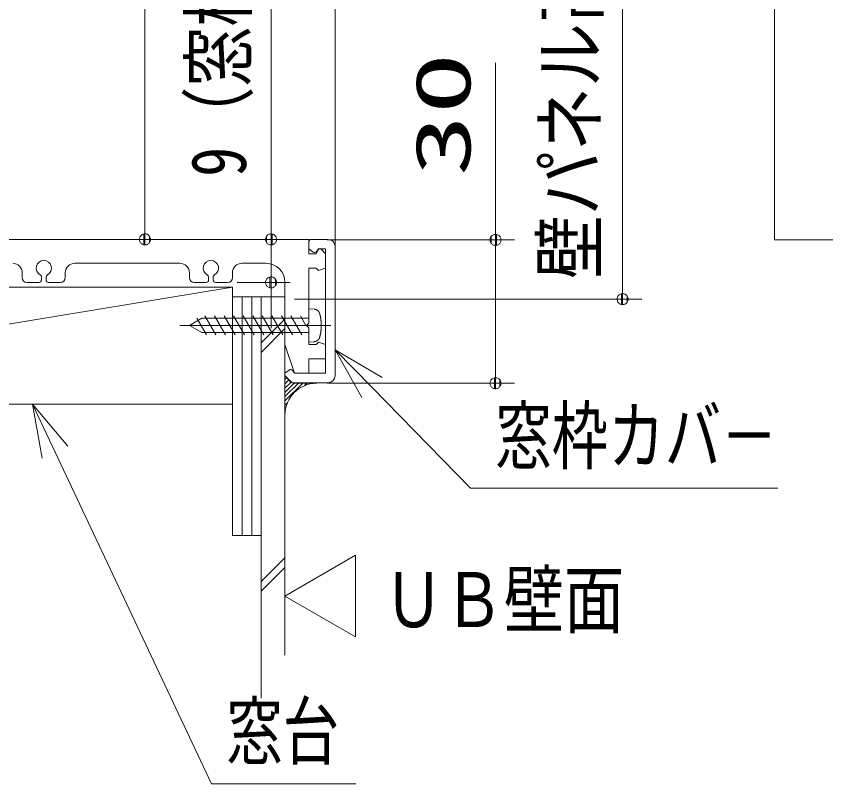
# Model space of a CAD drawing. Units: millimetres on the paper. Extents: x -305 to 305, y -152 to 152.
# Drawn here: x -13.86 to 28.51, y -18.17 to 22 of the extents above; entities that cross this region are included whole.
import ezdxf
from ezdxf.enums import TextEntityAlignment as Align

# ---------------------------------------------------------------- set-up
doc = ezdxf.new("R2010")
doc.units = ezdxf.units.MM
doc.linetypes.add('LONG_CHAIN', pattern=[21, 18, -1, 1, -1])
doc.layers.add('0-1_0', color=7, linetype='Continuous', lineweight=9)
doc.layers.add('0-6_RV', color=7, linetype='Continuous', lineweight=9)
doc.styles.add('ＭＳ ゴシック', font='')
doc.styles.get('ＭＳ ゴシック').set_extended_font_data('MS Gothic')

# ---------------------------------------------------------------- blocks, each defined once
blk = doc.blocks.new('_DOTSMALL')
at = {"layer": '0-1_0'}
for p, q in [((0.0746, 0.1), (-0.0746, 0.1)), ((0.1223, -0.0248), (-0.1223, -0.0248))]:
    blk.add_line(p, q, dxfattribs=at)
for points in [[(0.125, 0), (0.124, 0.0157), (0.1211, 0.0311), (0.1162, 0.046), (0.1095, 0.0602), (0.1011, 0.0735), (0.0911, 0.0856), (0.0797, 0.0963), (0.067, 0.1055), (0.0532, 0.1131), (0.0386, 0.1189), (0.0234, 0.1228), (0.0078, 0.1248), (-0.0078, 0.1248), (-0.0234, 0.1228), (-0.0386, 0.1189), (-0.0532, 0.1131), (-0.067, 0.1055), (-0.0797, 0.0963), (-0.0911, 0.0856), (-0.1011, 0.0735), (-0.1095, 0.0602), (-0.1162, 0.046), (-0.1211, 0.0311), (-0.124, 0.0157), (-0.125, 0), (0, 0)], [(-0.125, 0), (-0.124, -0.0157), (-0.1211, -0.0311), (-0.1162, -0.046), (-0.1095, -0.0602), (-0.1011, -0.0735), (-0.0911, -0.0856), (-0.0797, -0.0963), (-0.067, -0.1055), (-0.0532, -0.1131), (-0.0386, -0.1189), (-0.0234, -0.1228), (-0.0078, -0.1248), (0.0078, -0.1248), (0.0234, -0.1228), (0.0386, -0.1189), (0.0532, -0.1131), (0.067, -0.1055), (0.0797, -0.0963), (0.0911, -0.0856), (0.1011, -0.0735), (0.1095, -0.0602), (0.1162, -0.046), (0.1211, -0.0311), (0.124, -0.0157), (0.125, 0), (0, 0)]]:
    blk.add_lwpolyline(points, close=True, dxfattribs=at)
blk = doc.blocks.new('_OPEN30')
at = {"layer": '0-1_0'}
blk.add_line((0, 0), (-1, 0), dxfattribs=at)
blk.add_lwpolyline([(-1, 0.2679), (0, 0), (-1, -0.2679)], dxfattribs=at)

msp = doc.modelspace()

# ---------------------------------------------------------------- linework, layer by layer
at = {"layer": '0-6_RV'}
for p, q in [((17.873, 78.407), (17.873, 7.19)), ((-7.124, 10.317), (-7.124, 75.281)), ((2.828, 36.126), (2.828, 9.917)), ((-0.526, 10.317), (-0.526, 33.379)), ((11.222, 10.292), (11.222, 19.562)), ((-39.797, 10.317), (1.453, 10.317)), ((0.328, 10.317), (-8.124, 10.317)), ((0.328, 10.317), (-1.526, 10.317)), ((-0.526, 10.317), (-0.526, 8.067)), ((1.453, 10.317), (1.453, 9.567)), ((1.578, 10.317), (2.453, 10.317)), ((2.403, 10.292), (12.222, 10.292)), ((11.222, 10.292), (11.222, 2.792)), ((1.453, 9.817), (1.68, 9.653)), ((1.828, 9.567), (1.916, 9.746)), ((1.953, 9.817), (1.854, 9.681)), ((1.953, 9.817), (2.328, 9.817)), ((2.328, 9.567), (2.117, 9.78)), ((2.328, 9.817), (2.328, 3.317)), ((2.828, 9.942), (2.828, 3.192)), ((1.453, 9.567), (1.828, 9.567)), ((2.328, 9.567), (2.328, 8.817)), ((-10.797, 9.067), (-5.297, 9.067)), ((-2.047, 9.067), (-0.797, 9.067)), ((-13.547, 8.567), (-13.547, 8.317)), ((-11.297, 8.567), (-11.297, 8.317)), ((-4.797, 8.567), (-4.797, 8.317)), ((-2.547, 8.567), (-2.547, 8.317)), ((1.453, 8.817), (1.828, 8.817)), ((1.453, 8.817), (1.453, 5.942)), ((1.828, 8.817), (1.953, 8.692)), ((1.953, 8.692), (2.328, 8.817)), ((-13.297, 8.067), (-12.672, 8.067)), ((-12.547, 8.355), (-12.547, 8.192)), ((-12.297, 8.355), (-12.297, 8.192)), ((-12.172, 8.067), (-11.547, 8.067)), ((-4.547, 8.067), (-3.922, 8.067)), ((-3.797, 8.355), (-3.797, 8.192)), ((-3.547, 8.355), (-3.547, 8.192)), ((-3.422, 8.067), (-2.797, 8.067)), ((-2.297, 8.067), (0.474, 8.067)), ((0.203, 8.067), (0.203, 4.817)), ((-2.537, 7.817), (-39.797, 7.817)), ((-2.537, 7.817), (-39.797, 1.69)), ((-2.537, 7.817), (-2.537, 1.69)), ((-0.526, 7.997), (-0.526, 5.677)), ((11.222, 7.972), (11.222, 5.652)), ((-2.537, 7.317), (0.214, 7.317)), ((-2.537, 7.317), (-2.537, -5.183)), ((-2.037, 7.317), (-2.037, -5.183)), ((-1.538, 7.317), (-1.538, -5.183)), ((-1.037, 7.317), (-1.037, -13.683)), ((0.203, -11.434), (0.203, 7.192)), ((0.703, 7.19), (18.873, 7.19)), ((1.734, 6.669), (1.453, 6.691)), ((-4.799, 5.817), (-4.147, 6.194)), ((-3.909, 5.315), (-4.415, 6.194)), ((1.453, 6.194), (-4.147, 6.194)), ((-3.411, 5.315), (-3.988, 6.314)), ((-2.909, 5.315), (-3.487, 6.314)), ((-2.409, 5.315), (-2.988, 6.314)), ((-1.908, 5.315), (-2.487, 6.314)), ((-1.409, 5.315), (-1.986, 6.314)), ((-0.909, 5.315), (-1.485, 6.314)), ((0.12, 6.067), (-1.047, 4.899)), ((-0.409, 5.315), (-0.986, 6.314)), ((0.09, 5.315), (-0.487, 6.314)), ((0.59, 5.315), (0.016, 6.314)), ((1.092, 5.315), (0.516, 6.314)), ((1.302, 5.817), (1.015, 6.314)), ((1.328, 5.817), (1.453, 5.942)), ((-4.147, 5.441), (-4.799, 5.817)), ((0.203, 5.649), (-1.047, 4.399)), ((1.328, 5.817), (1.453, 5.692)), ((1.453, 5.692), (1.453, 4.817)), ((1.453, 5.441), (-4.147, 5.441)), ((0.203, 4.817), (0.703, 3.317)), ((1.734, 4.965), (1.453, 4.942)), ((1.453, 4.817), (1.828, 4.817)), ((1.828, 4.817), (1.953, 4.942)), ((2.328, 4.817), (1.953, 4.942)), ((2.328, 4.817), (2.328, 4.067)), ((1.453, 4.067), (2.328, 4.067)), ((1.453, 4.067), (1.453, 3.317)), ((0.203, 3.317), (0.43, 3.48)), ((0.703, 3.317), (0.604, 3.453)), ((0.203, 3.317), (0.203, 3.192)), ((0.203, 3.227), (0.203, 1.13)), ((0.203, 3.211), (0.205, 3.213)), ((0.203, 3.192), (0.578, 2.817)), ((0.203, 2.986), (0.302, 3.085)), ((0.442, 2.922), (0.221, 3.179)), ((0.703, 3.317), (2.328, 3.317)), ((0.703, 3.317), (1.453, 3.317)), ((0.203, 2.762), (0.405, 2.964)), ((0.203, 2.537), (0.52, 2.855)), ((0.203, 2.313), (0.685, 2.795)), ((0.203, 2.088), (0.906, 2.792)), ((0.203, 1.864), (1.131, 2.792)), ((0.578, 2.817), (2.453, 2.817)), ((1.864, 2.792), (0.726, 2.792)), ((1.229, 2.665), (1.355, 2.792)), ((1.549, 2.76), (1.58, 2.792)), ((1.798, 2.785), (1.804, 2.792)), ((2.403, 2.792), (12.222, 2.792)), ((0.203, 1.639), (0.329, 1.766)), ((-2.537, 1.69), (-39.797, 1.69)), ((0.203, 1.415), (0.234, 1.446)), ((0.203, 1.19), (0.21, 1.197)), ((-2.537, -5.183), (-1.037, -5.183)), ((0.203, -6.352), (-1.037, -7.593)), ((0.203, -8.349), (3.902, -6.214)), ((3.902, -10.484), (3.902, -6.214)), ((0.203, -6.852), (-1.037, -8.093)), ((3.902, -10.484), (0.203, -8.349))]:
    msp.add_line(p, q, dxfattribs=at)
at = {"layer": '0-6_RV', "linetype": 'LONG_CHAIN'}
msp.add_line((-5.299, 5.817), (2.603, 5.817), dxfattribs=at)
at = {"layer": '0-6_RV'}
msp.add_lwpolyline([(25.83, 57.242), (25.83, 10.292), (100.922, 10.292), (100.922, 57.242)], close=True, dxfattribs=at)
for points in [[(1.797, 6.656), (1.795, 6.657), (1.792, 6.657), (1.789, 6.658), (1.787, 6.659), (1.784, 6.66), (1.781, 6.66), (1.778, 6.661), (1.776, 6.662), (1.773, 6.662), (1.77, 6.663), (1.768, 6.664), (1.765, 6.664), (1.762, 6.665), (1.759, 6.665), (1.757, 6.666), (1.754, 6.666), (1.751, 6.667), (1.748, 6.667), (1.745, 6.667), (1.743, 6.668), (1.74, 6.668), (1.737, 6.668), (1.734, 6.669)], [(1.895, 6.607), (1.892, 6.609), (1.89, 6.61), (1.888, 6.612), (1.886, 6.613), (1.883, 6.615), (1.881, 6.616), (1.879, 6.618), (1.876, 6.62), (1.874, 6.621), (1.871, 6.622), (1.869, 6.624), (1.867, 6.625), (1.864, 6.627), (1.862, 6.628), (1.859, 6.63), (1.857, 6.631), (1.854, 6.632), (1.852, 6.634), (1.849, 6.635), (1.847, 6.636), (1.844, 6.637), (1.842, 6.639), (1.839, 6.64), (1.837, 6.641), (1.834, 6.642), (1.832, 6.643), (1.829, 6.644), (1.826, 6.645), (1.824, 6.646), (1.821, 6.647), (1.819, 6.649), (1.816, 6.65), (1.813, 6.65), (1.811, 6.651), (1.808, 6.652), (1.805, 6.653), (1.803, 6.654), (1.8, 6.655), (1.797, 6.656)], [(1.971, 6.529), (1.969, 6.532), (1.968, 6.534), (1.966, 6.536), (1.964, 6.538), (1.963, 6.541), (1.961, 6.543), (1.959, 6.545), (1.958, 6.547), (1.956, 6.549), (1.954, 6.551), (1.952, 6.554), (1.95, 6.556), (1.949, 6.558), (1.947, 6.56), (1.945, 6.562), (1.943, 6.564), (1.941, 6.566), (1.939, 6.568), (1.937, 6.57), (1.935, 6.572), (1.933, 6.574), (1.931, 6.576), (1.929, 6.578), (1.927, 6.58), (1.925, 6.582), (1.923, 6.584), (1.921, 6.586), (1.919, 6.588), (1.917, 6.589), (1.915, 6.591), (1.912, 6.593), (1.91, 6.595), (1.908, 6.597), (1.906, 6.598), (1.904, 6.6), (1.901, 6.602), (1.899, 6.604), (1.897, 6.605), (1.895, 6.607)], [(2.019, 6.431), (2.018, 6.434), (2.017, 6.437), (2.016, 6.439), (2.015, 6.442), (2.014, 6.445), (2.013, 6.447), (2.012, 6.45), (2.012, 6.452), (2.011, 6.455), (2.01, 6.458), (2.008, 6.46), (2.007, 6.463), (2.006, 6.466), (2.005, 6.468), (2.004, 6.471), (2.003, 6.473), (2.002, 6.476), (2.001, 6.478), (1.999, 6.481), (1.998, 6.483), (1.997, 6.486), (1.996, 6.488), (1.994, 6.491), (1.993, 6.493), (1.992, 6.496), (1.99, 6.498), (1.989, 6.501), (1.988, 6.503), (1.986, 6.506), (1.985, 6.508), (1.983, 6.51), (1.982, 6.513), (1.98, 6.515), (1.979, 6.518), (1.977, 6.52), (1.976, 6.522), (1.974, 6.525), (1.973, 6.527), (1.971, 6.529)], [(2.037, 6.362), (2.034, 6.371), (2.032, 6.38), (2.03, 6.388), (2.028, 6.397), (2.026, 6.405), (2.023, 6.414), (2.021, 6.423), (2.019, 6.431)], [(2.093, 6.02), (2.093, 6.029), (2.092, 6.038), (2.091, 6.047), (2.09, 6.055), (2.089, 6.064), (2.088, 6.073), (2.087, 6.082), (2.086, 6.091), (2.085, 6.1), (2.084, 6.108), (2.083, 6.117), (2.081, 6.126), (2.08, 6.135), (2.079, 6.144), (2.078, 6.153), (2.076, 6.161), (2.075, 6.17), (2.074, 6.179), (2.072, 6.188), (2.071, 6.197), (2.069, 6.205), (2.068, 6.214), (2.066, 6.223), (2.065, 6.232), (2.063, 6.24), (2.061, 6.249), (2.06, 6.258), (2.058, 6.267), (2.056, 6.275), (2.054, 6.284), (2.052, 6.293), (2.051, 6.301), (2.049, 6.31), (2.047, 6.319), (2.045, 6.328), (2.043, 6.336), (2.041, 6.345), (2.039, 6.354), (2.037, 6.362)], [(2.098, 5.673), (2.099, 5.682), (2.099, 5.691), (2.1, 5.7), (2.1, 5.709), (2.101, 5.717), (2.101, 5.726), (2.101, 5.735), (2.102, 5.744), (2.102, 5.753), (2.102, 5.762), (2.102, 5.771), (2.102, 5.78), (2.102, 5.789), (2.103, 5.798), (2.103, 5.806), (2.103, 5.815), (2.103, 5.824), (2.103, 5.833), (2.102, 5.842), (2.102, 5.851), (2.102, 5.86), (2.102, 5.869), (2.102, 5.878), (2.101, 5.887), (2.101, 5.896), (2.101, 5.904), (2.1, 5.913), (2.1, 5.922), (2.1, 5.931), (2.099, 5.94), (2.099, 5.949), (2.098, 5.958), (2.098, 5.967), (2.097, 5.976), (2.096, 5.984), (2.096, 5.993), (2.095, 6.002), (2.094, 6.011), (2.093, 6.02)], [(2.051, 5.329), (2.052, 5.338), (2.054, 5.347), (2.056, 5.355), (2.058, 5.364), (2.06, 5.373), (2.061, 5.382), (2.063, 5.39), (2.065, 5.399), (2.066, 5.408), (2.068, 5.417), (2.069, 5.425), (2.071, 5.434), (2.072, 5.443), (2.074, 5.452), (2.075, 5.461), (2.076, 5.469), (2.078, 5.478), (2.079, 5.487), (2.08, 5.496), (2.082, 5.505), (2.083, 5.513), (2.084, 5.522), (2.085, 5.531), (2.086, 5.54), (2.087, 5.549), (2.088, 5.558), (2.089, 5.567), (2.09, 5.575), (2.091, 5.584), (2.092, 5.593), (2.093, 5.602), (2.094, 5.611), (2.094, 5.62), (2.095, 5.629), (2.096, 5.637), (2.096, 5.646), (2.097, 5.655), (2.098, 5.664), (2.098, 5.673)], [(1.93, 5.053), (1.932, 5.055), (1.934, 5.057), (1.936, 5.059), (1.938, 5.061), (1.94, 5.063), (1.942, 5.065), (1.943, 5.067), (1.945, 5.069), (1.947, 5.071), (1.949, 5.073), (1.951, 5.075), (1.953, 5.077), (1.955, 5.079), (1.956, 5.082), (1.958, 5.084), (1.96, 5.086), (1.962, 5.088), (1.963, 5.09), (1.965, 5.093), (1.967, 5.095), (1.968, 5.097), (1.97, 5.099), (1.972, 5.102), (1.973, 5.104), (1.975, 5.106), (1.976, 5.109), (1.978, 5.111), (1.979, 5.113), (1.981, 5.116), (1.982, 5.118), (1.984, 5.12), (1.985, 5.123), (1.987, 5.125), (1.988, 5.128), (1.99, 5.13), (1.991, 5.133), (1.992, 5.135), (1.994, 5.137), (1.995, 5.14)], [(1.995, 5.14), (1.996, 5.142), (1.997, 5.145), (1.999, 5.147), (2, 5.15), (2.001, 5.152), (2.002, 5.155), (2.003, 5.158), (2.004, 5.16), (2.006, 5.163), (2.007, 5.165), (2.008, 5.168), (2.009, 5.171), (2.01, 5.173), (2.011, 5.176), (2.012, 5.178), (2.013, 5.181), (2.014, 5.184), (2.014, 5.186), (2.015, 5.189), (2.016, 5.192), (2.017, 5.194), (2.018, 5.197), (2.019, 5.2), (2.019, 5.2), (2.021, 5.208), (2.023, 5.217), (2.026, 5.225), (2.028, 5.234), (2.03, 5.243), (2.032, 5.251), (2.034, 5.26), (2.037, 5.269), (2.039, 5.277), (2.041, 5.286), (2.043, 5.295), (2.045, 5.303), (2.047, 5.312), (2.049, 5.321), (2.051, 5.329)], [(1.734, 4.965), (1.737, 4.965), (1.74, 4.966), (1.743, 4.966), (1.745, 4.966), (1.748, 4.967), (1.751, 4.967), (1.754, 4.967), (1.756, 4.968), (1.759, 4.968), (1.762, 4.969), (1.765, 4.969), (1.768, 4.97), (1.77, 4.97), (1.773, 4.971), (1.776, 4.971), (1.778, 4.972), (1.781, 4.973), (1.784, 4.973), (1.787, 4.974), (1.789, 4.975), (1.792, 4.976), (1.795, 4.976), (1.797, 4.977), (1.8, 4.978), (1.803, 4.979), (1.805, 4.98), (1.808, 4.98), (1.811, 4.981), (1.813, 4.982), (1.816, 4.983), (1.819, 4.984), (1.821, 4.985), (1.824, 4.986), (1.827, 4.987), (1.829, 4.988), (1.832, 4.989), (1.834, 4.99), (1.837, 4.991), (1.839, 4.993)], [(1.839, 4.993), (1.842, 4.994), (1.844, 4.995), (1.847, 4.996), (1.85, 4.997), (1.852, 4.999), (1.855, 5), (1.857, 5.001), (1.859, 5.002), (1.862, 5.004), (1.864, 5.005), (1.867, 5.006), (1.869, 5.008), (1.872, 5.009), (1.874, 5.011), (1.876, 5.012), (1.879, 5.014), (1.881, 5.015), (1.884, 5.017), (1.886, 5.018), (1.888, 5.02), (1.891, 5.021), (1.893, 5.023), (1.895, 5.025), (1.897, 5.026), (1.9, 5.028), (1.902, 5.03), (1.904, 5.031), (1.906, 5.033), (1.909, 5.035), (1.911, 5.036), (1.913, 5.038), (1.915, 5.04), (1.917, 5.042), (1.919, 5.044), (1.921, 5.045), (1.923, 5.047), (1.926, 5.049), (1.928, 5.051), (1.93, 5.053)], [(25.996, -2.707), (9.921, -2.707), (4.765, 2.566)], [(3.917, -18.171), (-3.644, -18.171), (-11.829, -0.816)]]:
    msp.add_lwpolyline(points, dxfattribs=at)
for centre, radius, start, end in [((1.578, 10.192), 0.125, 90, 180), ((2.453, 9.942), 0.375, 0, 90), ((2.028, 9.692), 0.125, 44.7603, 154.0108), ((1.753, 9.754), 0.125, 234.1582, 323.9772), ((-14.047, 8.567), 0.5, 0, 90), ((-12.422, 8.817), 0.4, 298.4369, 241.5631), ((-10.797, 8.567), 0.5, 90, 180), ((-5.297, 8.567), 0.5, 0, 90), ((-3.672, 8.817), 0.4, 298.4369, 241.5631), ((-2.047, 8.567), 0.5, 90, 180), ((-0.797, 8.067), 1, 0, 90), ((-13.297, 8.317), 0.25, 180, 270), ((-12.672, 8.192), 0.125, 270, 0), ((-12.672, 8.355), 0.125, 0, 61.5631), ((-12.172, 8.355), 0.125, 118.4369, 180), ((-12.172, 8.192), 0.125, 180, 270), ((-11.547, 8.317), 0.25, 270, 0), ((-4.547, 8.317), 0.25, 180, 270), ((-3.922, 8.192), 0.125, 270, 0), ((-3.922, 8.355), 0.125, 0, 61.5631), ((-3.422, 8.355), 0.125, 118.4369, 180), ((-3.422, 8.192), 0.125, 180, 270), ((-2.797, 8.317), 0.25, 270, 0), ((0.503, 3.379), 0.125, 36.0228, 125.8418), ((0.278, 3.227), 0.075, 180.1457, 220.6793), ((2.453, 3.192), 0.375, 270, 0), ((1.864, 1.13), 1.661, 90, 180), ((1.864, 1.13), 1.661, 90, 180), ((0.726, 3.167), 0.375, 220.6793, 270)]:
    msp.add_arc(centre, radius, start, end, dxfattribs=at)

# ---------------------------------------------------------------- block references
for name, p, xscale, yscale, rotation in [('_DOTSMALL', (-7.124, 10.317), 2.32, 2.32, 270), ('_DOTSMALL', (-0.526, 10.317), 2.32, 2.32, 90), ('_DOTSMALL', (11.222, 10.292), 2.32, 2.32, 90), ('_DOTSMALL', (-0.526, 8.067), 2.32, 2.32, 270), ('_DOTSMALL', (17.873, 7.19), 2.32, 2.32, 270), ('_OPEN30', (2.828, 4.547), 2.77, 2.77, 134.35709), ('_DOTSMALL', (11.222, 2.792), 2.32, 2.32, 270), ('_OPEN30', (-13.01, 1.69), 2.77, 2.77, 115.24725)]:
    msp.add_blockref(name, p, dxfattribs=dict(at, xscale=xscale, yscale=yscale, rotation=rotation))

# ---------------------------------------------------------------- texts
at = {"layer": '0-6_RV', "style": 'ＭＳ ゴシック'}
for s, height, width, p in [('壁パネル高開口寸法(建築窓開口寸法) Ｈ', 2.886, 0.85, (17.428, 8.247)), ('9（窓枠厚み）', 2.886, 0.8, (-0.97, 13.59)), ('30', 2.889, 1.65, (10.777, 13.612))]:
    msp.add_text(s, height=height, rotation=90, dxfattribs=dict(at, width=width)).set_placement(p, align=Align.BOTTOM_LEFT)
for s, height, width, p in [('窓枠カバ－', 2.889, 0.75, (11.205, -2.263)), ('ＵＢ壁面', 2.886, 0.8, (5.357, -10.84)), ('窓台', 2.889, 0.75, (-2.872, -17.728))]:
    msp.add_text(s, height=height, dxfattribs=dict(at, width=width)).set_placement(p, align=Align.BOTTOM_LEFT)

doc.saveas('drawing.dxf')
